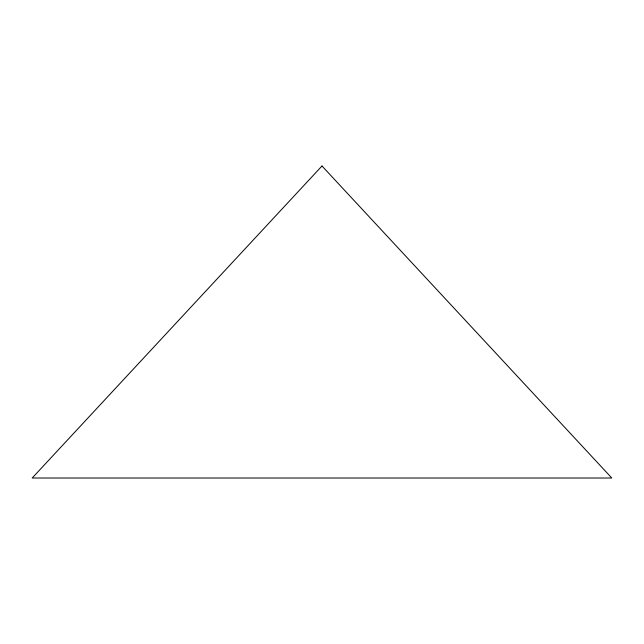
<?xml version="1.0" encoding="UTF-8"?>
<svg xmlns="http://www.w3.org/2000/svg" width="644" height="644" viewBox="0 0 644 644"><rect width="100%" height="100%" fill="white"/><g stroke="black" fill="none" stroke-linecap="round" stroke-linejoin="round"><path stroke-width="0.97" d="M322 165.983L32.2 478.017L611.8 478.017L322 165.983"/></g></svg>
